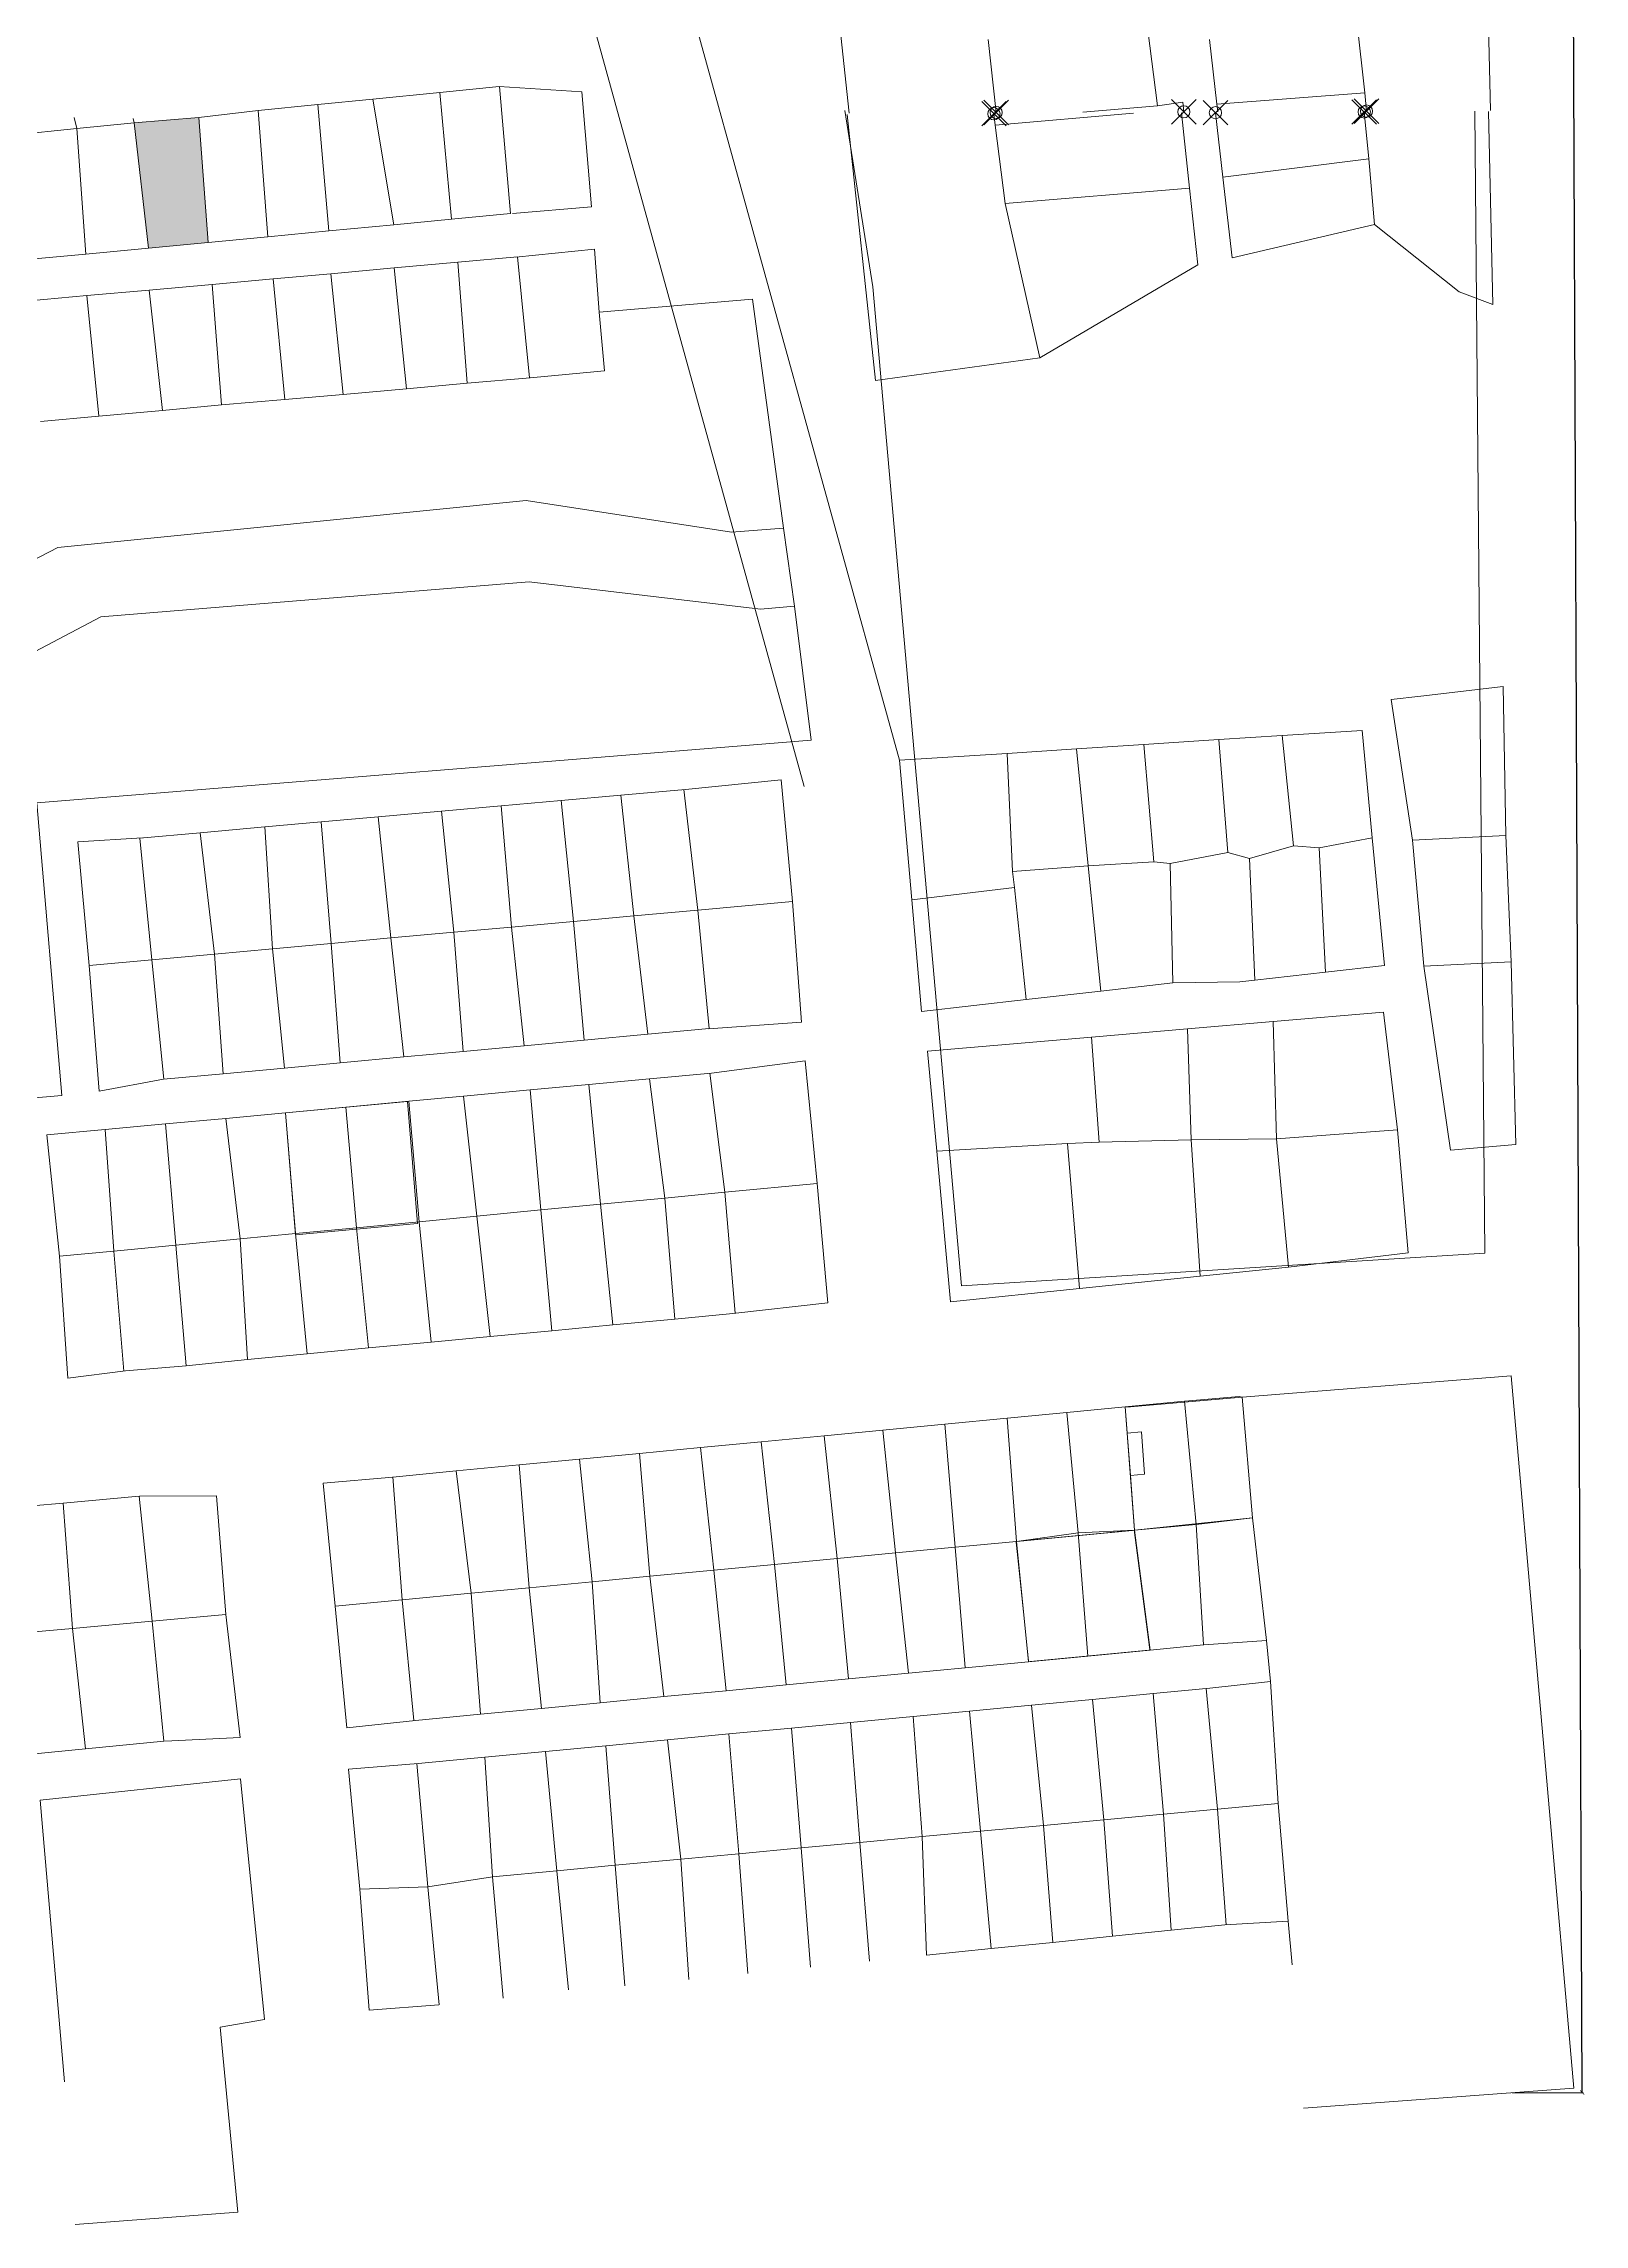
# Model space of a CAD drawing. Header units: millimetres. Extents: x 605783 to 618866, y 1302882 to 1321803.
# Drawn here: x 618677.8 to 618866.5, y 1320065.8 to 1320332.8 of the extents above; entities that cross this region are included whole.
import ezdxf

# ---------------------------------------------------------------- set-up
doc = ezdxf.new("R2010")
doc.units = ezdxf.units.MM
doc.header["$PDMODE"] = 35
doc.header["$PDSIZE"] = 1.5
for name, color, linetype in [('2', 7, 'Continuous'), ('6', 7, 'Continuous'), ('CVL_CUADCON_LIN', 8, 'Continuous'), ('CVL_CUADCON_TIT', 1, 'Continuous')]:
    doc.layers.add(name, color=color, linetype=linetype)
doc.layers.add('muebles', color=7, linetype='Continuous', lineweight=0, true_color=0x404040)
for name, color, linetype, lineweight in [('Nivel 1', 7, 'Continuous', 0), ('Nivel 2', 7, 'Continuous', 0), ('Nivel 30', 7, 'Continuous', 0), ('Nivel 6', 7, 'Continuous', 0)]:
    doc.layers.add(name, color=color, linetype=linetype, lineweight=lineweight)
doc.styles.add('ROMANS', font='ROMANS', dxfattribs={"height": 0.2})
doc.dimstyles.new('STANDARD$0', dxfattribs={"dimtxt": 0.6, "dimasz": 0.5, "dimexe": 0.125, "dimexo": 0.000625, "dimgap": 0.0625, "dimtad": 0, "dimzin": 1, "dimdsep": 46, "dimtxsty": 'ROMANS', "dimblk1": 'ARCHTICK', "dimblk2": 'ARCHTICK', "dimsah": 1, "dimcen": 2.5, "dimclrd": 1, "dimclre": 1, "dimclrt": 30, "dimaunit": 1, "dimadec": 0, "dimazin": 0, "dimtfac": 1, "dimtix": 1, "dimtofl": 0, "dimtmove": 1, "dimatfit": 3, "dimldrblk": 'ARCHTICK', "dimfxl": 1, "dimtolj": 1, "dimtzin": 1, "dimarcsym": 0})

# ---------------------------------------------------------------- blocks, each defined once
blk = doc.blocks.new('_ARCHTICK')
at = {"color": 0, "linetype": 'ByBlock', "const_width": 0.15}
blk.add_lwpolyline([(-0.5, -0.5), (0.5, 0.5)], dxfattribs=at)
blk = doc.blocks.new('*D339')
at = {"layer": 'CVL_CUADCON_TIT', "color": 1, "lineweight": -2, "ltscale": 0.5, "transparency": 16777216}
for p, q in [((618854.5, 1320870.75), (618863.16, 1320870.78)), ((618863.03, 1320870.78), (618864.62, 1320477.11)), ((618866.21, 1320081.94), (618864.62, 1320475.62)), ((618857.67, 1320081.9), (618866.33, 1320081.94))]:
    blk.add_line(p, q, dxfattribs=at)
at = {"layer": 'Defpoints', "color": 0, "ltscale": 0.5, "transparency": 16777216}
for p in [(618854.5, 1320870.75), (618863.03, 1320870.78), (618857.67, 1320081.9)]:
    blk.add_point(p, dxfattribs=at)
at = {"layer": 'CVL_CUADCON_TIT', "color": 1, "lineweight": -2, "ltscale": 0.5, "transparency": 16777216, "xscale": 0.5, "yscale": 0.5, "zscale": 0.5}
for p, rotation in [((618863.03, 1320870.78), 90.2307510486191), ((618866.21, 1320081.94), 270.2307510486191)]:
    blk.add_blockref('_ARCHTICK', p, dxfattribs=dict(at, rotation=rotation))
at = {"layer": 'CVL_CUADCON_TIT', "color": 30, "lineweight": 5, "ltscale": 0.5, "transparency": 16777216, "insert": (618864.62, 1320476.36), "char_height": 0.2, "attachment_point": 5, "rotation": 270.2308, "style": 'ROMANS'}
blk.add_mtext('\\A1;788.85m.', dxfattribs=at)

msp = doc.modelspace()

# ---------------------------------------------------------------- hatches: boundary and pattern name
h = msp.add_hatch(color=9)
h.dxf.hatch_style = 1
h.paths.add_polyline_path([(618696.834, 1320323.783), (618688.918, 1320323.12), (618690.699, 1320307.8), (618697.974, 1320308.492)])

# ---------------------------------------------------------------- linework, layer by layer
at = {"layer": '2', "color": 1, "lineweight": 5}
for p, q in [((618681.901, 1320322.421), (618688.918, 1320323.12)), ((618688.918, 1320323.12), (618688.804, 1320323.648)), ((618688.918, 1320323.12), (618690.699, 1320307.8)), ((618674.034, 1320321.638), (618681.901, 1320322.421)), ((618681.901, 1320322.421), (618683.027, 1320307.071)), ((618727.767, 1320311.324), (618735.017, 1320312.013)), ((618697.974, 1320308.492), (618705.306, 1320309.189)), ((618705.306, 1320309.189), (618712.76, 1320309.897)), ((618712.76, 1320309.897), (618720.706, 1320310.652)), ((618720.706, 1320310.652), (618727.767, 1320311.324)), ((618675.815, 1320306.385), (618683.027, 1320307.071)), ((618683.027, 1320307.071), (618690.699, 1320307.8)), ((618690.699, 1320307.8), (618697.974, 1320308.492)), ((618728.573, 1320306.065), (618735.846, 1320306.721)), ((618735.846, 1320306.721), (618737.331, 1320291.921)), ((618698.469, 1320303.357), (618705.955, 1320304.03)), ((618705.955, 1320304.03), (618712.995, 1320304.663)), ((618705.955, 1320304.03), (618707.357, 1320289.247)), ((618712.995, 1320304.663), (618720.775, 1320305.363)), ((618712.995, 1320304.663), (618714.531, 1320289.887)), ((618720.775, 1320305.363), (618728.573, 1320306.065)), ((618720.775, 1320305.363), (618722.289, 1320290.579)), ((618728.573, 1320306.065), (618729.707, 1320291.241)), ((618676.112, 1320301.346), (618683.134, 1320301.977)), ((618683.134, 1320301.977), (618690.758, 1320302.663)), ((618683.134, 1320301.977), (618684.605, 1320287.218)), ((618690.758, 1320302.663), (618698.469, 1320303.357)), ((618690.758, 1320302.663), (618692.416, 1320287.915)), ((618698.469, 1320303.357), (618699.638, 1320288.589)), ((618714.531, 1320289.887), (618722.289, 1320290.579)), ((618722.289, 1320290.579), (618729.707, 1320291.241)), ((618729.707, 1320291.241), (618737.399, 1320291.927)), ((618684.605, 1320287.218), (618692.416, 1320287.915)), ((618692.416, 1320287.915), (618699.638, 1320288.589)), ((618699.638, 1320288.589), (618707.357, 1320289.247)), ((618707.357, 1320289.247), (618714.531, 1320289.887)), ((618677.457, 1320286.58), (618684.605, 1320287.218)), ((618768.436, 1320273.5), (618769.773, 1320263.956)), ((618733.862, 1320239.494), (618741.22, 1320240.15)), ((618741.22, 1320240.15), (618748.515, 1320240.8)), ((618741.22, 1320240.15), (618742.736, 1320225.353)), ((618748.515, 1320240.8), (618756.442, 1320241.507)), ((618748.515, 1320240.8), (618750.12, 1320226.025)), ((618756.236, 1320241.489), (618757.945, 1320226.736)), ((618704.938, 1320236.915), (618711.842, 1320237.531)), ((618711.842, 1320237.531), (618718.798, 1320238.151)), ((618711.842, 1320237.531), (618713.065, 1320222.654)), ((618718.798, 1320238.151), (618726.545, 1320238.842)), ((618718.798, 1320238.151), (618720.362, 1320223.318)), ((618726.545, 1320238.842), (618733.862, 1320239.494)), ((618726.545, 1320238.842), (618728.054, 1320224.018)), ((618733.862, 1320239.494), (618735.126, 1320224.661)), ((618689.632, 1320235.559), (618697.026, 1320236.21)), ((618689.632, 1320235.559), (618691.1, 1320220.656)), ((618697.026, 1320236.21), (618704.938, 1320236.915)), ((618697.026, 1320236.21), (618698.786, 1320221.355)), ((618704.938, 1320236.915), (618705.869, 1320222)), ((618750.12, 1320226.025), (618757.945, 1320226.736)), ((618757.945, 1320226.736), (618769.528, 1320227.79)), ((618757.945, 1320226.736), (618759.33, 1320212.216)), ((618720.362, 1320223.318), (618728.054, 1320224.018)), ((618728.054, 1320224.018), (618735.126, 1320224.661)), ((618728.054, 1320224.018), (618729.198, 1320209.424)), ((618735.126, 1320224.661), (618742.736, 1320225.353)), ((618735.126, 1320224.661), (618736.682, 1320210.118)), ((618742.736, 1320225.353), (618750.12, 1320226.025)), ((618742.736, 1320225.353), (618744.024, 1320210.799)), ((618750.12, 1320226.025), (618751.825, 1320211.522)), ((618691.1, 1320220.656), (618698.786, 1320221.355)), ((618698.786, 1320221.355), (618705.869, 1320222)), ((618698.786, 1320221.355), (618699.825, 1320206.701)), ((618705.869, 1320222), (618713.065, 1320222.654)), ((618705.869, 1320222), (618707.318, 1320207.396)), ((618713.065, 1320222.654), (618720.362, 1320223.318)), ((618713.065, 1320222.654), (618714.165, 1320208.031)), ((618720.362, 1320223.318), (618721.947, 1320208.752)), ((618683.435, 1320219.959), (618691.1, 1320220.656)), ((618691.1, 1320220.656), (618692.561, 1320206.028)), ((618736.682, 1320210.118), (618744.024, 1320210.799)), ((618744.024, 1320210.799), (618751.825, 1320211.522)), ((618751.825, 1320211.522), (618759.33, 1320212.216)), ((618707.318, 1320207.396), (618714.165, 1320208.031)), ((618714.165, 1320208.031), (618721.947, 1320208.752)), ((618721.947, 1320208.752), (618729.198, 1320209.424)), ((618729.198, 1320209.424), (618736.682, 1320210.118)), ((618692.506, 1320206.023), (618699.825, 1320206.701)), ((618699.825, 1320206.701), (618707.318, 1320207.396)), ((618737.405, 1320204.705), (618744.587, 1320205.375)), ((618744.587, 1320205.375), (618752.025, 1320206.069)), ((618744.587, 1320205.375), (618746.045, 1320190.713)), ((618752.025, 1320206.069), (618759.6, 1320206.776)), ((618752.025, 1320206.069), (618753.884, 1320191.467)), ((618759.408, 1320206.758), (618761.244, 1320192.175)), ((618707.456, 1320201.91), (618714.84, 1320202.599)), ((618714.84, 1320202.599), (618722.543, 1320203.318)), ((618714.84, 1320202.599), (618716.156, 1320187.838)), ((618722.543, 1320203.318), (618729.253, 1320203.944)), ((618722.543, 1320203.318), (618723.833, 1320188.576)), ((618729.253, 1320203.944), (618737.405, 1320204.705)), ((618729.253, 1320203.944), (618730.871, 1320189.253)), ((618737.405, 1320204.705), (618738.737, 1320190.01)), ((618685.4, 1320199.852), (618692.769, 1320200.54)), ((618685.4, 1320199.852), (618686.448, 1320184.98)), ((618692.769, 1320200.54), (618700.166, 1320201.23)), ((618692.769, 1320200.54), (618694.031, 1320185.71)), ((618700.166, 1320201.23), (618707.456, 1320201.91)), ((618700.166, 1320201.23), (618701.899, 1320186.466)), ((618707.456, 1320201.91), (618708.683, 1320187.119)), ((618753.884, 1320191.467), (618761.244, 1320192.175)), ((618761.244, 1320192.175), (618772.533, 1320193.261)), ((618761.244, 1320192.175), (618762.526, 1320177.357)), ((618723.833, 1320188.576), (618730.871, 1320189.253)), ((618730.871, 1320189.253), (618738.737, 1320190.01)), ((618730.871, 1320189.253), (618732.519, 1320174.516)), ((618738.737, 1320190.01), (618746.045, 1320190.713)), ((618738.737, 1320190.01), (618740.053, 1320175.228)), ((618746.045, 1320190.713), (618753.884, 1320191.467)), ((618746.045, 1320190.713), (618747.541, 1320175.936)), ((618753.884, 1320191.467), (618755.14, 1320176.654)), ((618694.031, 1320185.71), (618701.899, 1320186.466)), ((618701.899, 1320186.466), (618708.683, 1320187.119)), ((618701.899, 1320186.466), (618702.803, 1320171.708)), ((618708.683, 1320187.119), (618716.156, 1320187.838)), ((618708.683, 1320187.119), (618710.13, 1320172.401)), ((618716.156, 1320187.838), (618723.833, 1320188.576)), ((618716.156, 1320187.838), (618717.641, 1320173.11)), ((618723.833, 1320188.576), (618725.311, 1320173.835)), ((618679.783, 1320184.339), (618686.448, 1320184.98)), ((618686.448, 1320184.98), (618694.031, 1320185.71)), ((618686.448, 1320184.98), (618687.663, 1320170.271)), ((618694.031, 1320185.71), (618695.308, 1320170.935)), ((618740.053, 1320175.228), (618747.541, 1320175.936)), ((618747.541, 1320175.936), (618755.14, 1320176.654)), ((618755.14, 1320176.654), (618762.241, 1320177.325)), ((618710.13, 1320172.401), (618717.641, 1320173.11)), ((618717.641, 1320173.11), (618725.311, 1320173.835)), ((618725.311, 1320173.835), (618732.519, 1320174.516)), ((618732.519, 1320174.516), (618740.053, 1320175.228)), ((618687.888, 1320170.299), (618695.308, 1320170.935)), ((618695.308, 1320170.935), (618702.803, 1320171.708)), ((618702.803, 1320171.708), (618710.13, 1320172.401)), ((618795.803, 1320164.521), (618803.139, 1320165.224)), ((618810.281, 1320165.908), (618803.139, 1320165.224)), ((618803.139, 1320165.224), (618804.525, 1320150.457)), ((618810.281, 1320165.908), (618817.512, 1320166.601)), ((618810.281, 1320165.908), (618811.4, 1320150.797)), ((618817.512, 1320166.601), (618818.97, 1320151.516)), ((618765.696, 1320161.635), (618773.398, 1320162.374)), ((618773.398, 1320162.374), (618780.593, 1320163.063)), ((618773.398, 1320162.374), (618774.982, 1320147.337)), ((618780.593, 1320163.063), (618788.203, 1320163.792)), ((618780.593, 1320163.063), (618782.161, 1320148.019)), ((618788.203, 1320163.792), (618795.803, 1320164.521)), ((618788.203, 1320163.792), (618789.461, 1320148.713)), ((618795.803, 1320164.521), (618796.94, 1320149.423)), ((618743.437, 1320159.502), (618750.788, 1320160.207)), ((618750.788, 1320160.207), (618758.265, 1320160.923)), ((618750.788, 1320160.207), (618752.048, 1320145.159)), ((618758.265, 1320160.923), (618765.696, 1320161.635)), ((618758.265, 1320160.923), (618759.884, 1320145.903)), ((618765.696, 1320161.635), (618767.334, 1320146.611)), ((618720.593, 1320157.313), (618728.373, 1320158.059)), ((618720.62, 1320157.316), (618721.751, 1320142.281)), ((618728.373, 1320158.059), (618736.065, 1320158.796)), ((618728.373, 1320158.059), (618730.199, 1320143.083)), ((618736.065, 1320158.796), (618743.437, 1320159.502)), ((618736.065, 1320158.796), (618737.298, 1320143.758)), ((618743.437, 1320159.502), (618745.019, 1320144.491)), ((618680.228, 1320154.121), (618689.536, 1320154.956)), ((618689.536, 1320154.956), (618691.139, 1320139.658)), ((618672.629, 1320153.44), (618680.228, 1320154.121)), ((618680.228, 1320154.121), (618681.393, 1320138.772)), ((618818.97, 1320151.516), (618825.871, 1320152.312)), ((618789.461, 1320148.713), (618796.94, 1320149.423)), ((618796.94, 1320149.423), (618804.525, 1320150.457)), ((618796.94, 1320149.423), (618798.447, 1320134.694)), ((618804.525, 1320150.457), (618811.4, 1320150.797)), ((618804.525, 1320150.457), (618805.685, 1320135.387)), ((618811.4, 1320150.797), (618818.97, 1320151.516)), ((618811.4, 1320150.797), (618813.319, 1320136.118)), ((618818.97, 1320151.516), (618819.839, 1320136.742)), ((618759.884, 1320145.903), (618767.334, 1320146.611)), ((618767.334, 1320146.611), (618774.982, 1320147.337)), ((618767.334, 1320146.611), (618768.77, 1320131.852)), ((618774.982, 1320147.337), (618782.161, 1320148.019)), ((618774.982, 1320147.337), (618776.399, 1320132.583)), ((618782.161, 1320148.019), (618789.461, 1320148.713)), ((618782.161, 1320148.019), (618783.726, 1320133.284)), ((618789.461, 1320148.713), (618790.676, 1320133.95)), ((618730.199, 1320143.083), (618737.298, 1320143.758)), ((618737.298, 1320143.758), (618745.019, 1320144.491)), ((618737.298, 1320143.758), (618738.809, 1320128.984)), ((618745.019, 1320144.491), (618752.048, 1320145.159)), ((618745.019, 1320144.491), (618745.975, 1320129.67)), ((618752.048, 1320145.159), (618759.884, 1320145.903)), ((618752.048, 1320145.159), (618753.793, 1320130.418)), ((618759.884, 1320145.903), (618761.393, 1320131.146)), ((618713.554, 1320141.491), (618721.751, 1320142.281)), ((618721.751, 1320142.281), (618730.199, 1320143.083)), ((618721.751, 1320142.281), (618723.165, 1320127.483)), ((618730.199, 1320143.083), (618731.345, 1320128.269)), ((618674.412, 1320138.136), (618681.393, 1320138.772)), ((618681.393, 1320138.772), (618691.139, 1320139.658)), ((618681.393, 1320138.772), (618682.953, 1320124.026)), ((618691.139, 1320139.658), (618700.137, 1320140.477)), ((618691.139, 1320139.658), (618692.58, 1320124.947)), ((618805.685, 1320135.387), (618813.319, 1320136.118)), ((618813.319, 1320136.118), (618819.839, 1320136.742)), ((618827.573, 1320137.283), (618828.039, 1320132.257)), ((618776.399, 1320132.583), (618783.726, 1320133.284)), ((618783.726, 1320133.284), (618790.676, 1320133.95)), ((618790.676, 1320133.95), (618798.447, 1320134.694)), ((618798.447, 1320134.694), (618805.685, 1320135.387)), ((618745.975, 1320129.67), (618753.793, 1320130.418)), ((618753.793, 1320130.418), (618761.393, 1320131.146)), ((618761.393, 1320131.146), (618768.77, 1320131.852)), ((618768.77, 1320131.852), (618776.399, 1320132.583)), ((618806.26, 1320130.083), (618813.678, 1320130.789)), ((618813.678, 1320130.789), (618820.185, 1320131.409)), ((618813.678, 1320130.789), (618814.941, 1320116.02)), ((618820.185, 1320131.409), (618821.559, 1320116.636)), ((618723.388, 1320127.507), (618731.345, 1320128.269)), ((618731.345, 1320128.269), (618738.809, 1320128.984)), ((618738.809, 1320128.984), (618745.975, 1320129.67)), ((618776.632, 1320127.264), (618784.303, 1320127.994)), ((618784.303, 1320127.994), (618791.217, 1320128.652)), ((618784.303, 1320127.994), (618785.423, 1320113.272)), ((618791.217, 1320128.652), (618798.787, 1320129.372)), ((618791.217, 1320128.652), (618792.567, 1320113.937)), ((618798.787, 1320129.372), (618806.26, 1320130.083)), ((618798.787, 1320129.372), (618800.244, 1320114.652)), ((618806.26, 1320130.083), (618807.659, 1320115.342)), ((618682.953, 1320124.026), (618692.58, 1320124.947)), ((618746.671, 1320124.412), (618754.209, 1320125.13)), ((618754.209, 1320125.13), (618761.747, 1320125.847)), ((618754.209, 1320125.13), (618755.867, 1320110.52)), ((618761.747, 1320125.847), (618769.422, 1320126.577)), ((618761.747, 1320125.847), (618762.966, 1320111.181)), ((618769.422, 1320126.577), (618776.632, 1320127.264)), ((618769.422, 1320126.577), (618770.574, 1320111.889)), ((618776.632, 1320127.264), (618777.787, 1320112.561)), ((618675.892, 1320123.35), (618682.953, 1320124.026)), ((618723.701, 1320122.226), (618731.852, 1320123.002)), ((618731.852, 1320123.002), (618739.303, 1320123.711)), ((618731.852, 1320123.002), (618732.792, 1320108.371)), ((618739.303, 1320123.711), (618746.671, 1320124.412)), ((618739.303, 1320123.711), (618740.698, 1320109.107)), ((618746.671, 1320124.412), (618747.811, 1320109.77)), ((618723.55, 1320122.214), (618724.895, 1320107.145)), ((618821.559, 1320116.636), (618828.979, 1320117.327)), ((618792.567, 1320113.937), (618800.244, 1320114.652)), ((618800.244, 1320114.652), (618807.659, 1320115.342)), ((618800.244, 1320114.652), (618801.399, 1320100.328)), ((618807.659, 1320115.342), (618814.941, 1320116.02)), ((618807.659, 1320115.342), (618808.712, 1320101.072)), ((618814.941, 1320116.02), (618821.559, 1320116.636)), ((618814.941, 1320116.02), (618815.884, 1320101.803)), ((618821.559, 1320116.636), (618822.62, 1320102.481)), ((618762.966, 1320111.181), (618770.574, 1320111.889)), ((618770.574, 1320111.889), (618777.787, 1320112.561)), ((618770.574, 1320111.889), (618771.732, 1320097.306)), ((618777.787, 1320112.561), (618785.423, 1320113.272)), ((618777.787, 1320112.561), (618778.974, 1320098.044)), ((618785.423, 1320113.272), (618792.567, 1320113.937)), ((618785.423, 1320113.272), (618785.954, 1320098.754)), ((618792.567, 1320113.937), (618793.875, 1320099.561)), ((618732.792, 1320108.371), (618740.698, 1320109.107)), ((618740.698, 1320109.107), (618747.811, 1320109.77)), ((618740.698, 1320109.107), (618742.121, 1320094.508)), ((618747.811, 1320109.77), (618755.867, 1320110.52)), ((618747.811, 1320109.77), (618749.019, 1320094.993)), ((618755.867, 1320110.52), (618762.966, 1320111.181)), ((618755.867, 1320110.52), (618756.83, 1320095.788)), ((618762.966, 1320111.181), (618764.072, 1320096.526)), ((618716.56, 1320106.86), (618724.895, 1320107.145)), ((618724.895, 1320107.145), (618732.792, 1320108.371)), ((618724.895, 1320107.145), (618726.281, 1320092.677)), ((618732.792, 1320108.371), (618734.127, 1320093.476)), ((618801.399, 1320100.328), (618808.712, 1320101.072)), ((618808.712, 1320101.072), (618815.884, 1320101.803)), ((618815.884, 1320101.803), (618822.446, 1320102.471)), ((618830.222, 1320102.906), (618830.689, 1320097.574)), ((618785.954, 1320098.754), (618793.875, 1320099.561)), ((618793.875, 1320099.561), (618801.399, 1320100.328))]:
    msp.add_line(p, q, dxfattribs=at)
for points in [[(618735.647, 1320306.701), (618745.303, 1320307.651), (618745.875, 1320299.932), (618746.496, 1320292.772), (618737.399, 1320291.927)], [(618745.875, 1320299.932), (618764.628, 1320301.524), (618768.436, 1320273.5)], [(618570.612, 1320238.24), (618634.439, 1320247.717), (618679.589, 1320271.145), (618736.916, 1320276.89), (618762.083, 1320273.02), (618768.436, 1320273.5)], [(618571.544, 1320228.085), (618639.944, 1320238.95), (618684.838, 1320262.63), (618737.288, 1320266.936), (618765.606, 1320263.585), (618769.773, 1320263.956)], [(618769.773, 1320263.956), (618771.834, 1320247.557), (618676.997, 1320239.846), (618680.055, 1320204.048), (618578.206, 1320195.246), (618576.183, 1320220.127), (618571.964, 1320219.858), (618571.544, 1320228.085)], [(618756.442, 1320241.507), (618768.131, 1320242.667), (618769.528, 1320227.79)], [(618689.915, 1320235.576), (618682.037, 1320235.09), (618683.435, 1320219.959)], [(618769.528, 1320227.79), (618770.62, 1320213.013), (618759.235, 1320212.209)], [(618683.435, 1320219.959), (618684.629, 1320204.573), (618692.506, 1320206.023)], [(618759.6, 1320206.776), (618771.085, 1320208.29), (618772.533, 1320193.261)], [(618685.4, 1320199.852), (618678.233, 1320199.216), (618679.783, 1320184.339)], [(618772.533, 1320193.261), (618773.879, 1320178.637), (618762.241, 1320177.325)], [(618679.783, 1320184.339), (618680.824, 1320169.41), (618687.888, 1320170.299)], [(618832.09, 1320080.005), (618865.177, 1320082.462), (618857.51, 1320169.697), (618824.576, 1320167.088)], [(618817.562, 1320166.606), (618824.22, 1320167.189), (618824.576, 1320167.088), (618825.871, 1320152.312)], [(618713.554, 1320141.491), (618712.055, 1320156.571), (618720.593, 1320157.313)], [(618689.642, 1320154.965), (618698.994, 1320155), (618700.137, 1320140.477)], [(618825.871, 1320152.312), (618827.573, 1320137.283), (618819.899, 1320136.748)], [(618723.388, 1320127.507), (618714.951, 1320126.613), (618713.554, 1320141.491)], [(618700.137, 1320140.477), (618701.89, 1320125.397), (618692.69, 1320124.958)], [(618828.979, 1320117.327), (618828.039, 1320132.257), (618820.263, 1320131.416)], [(618723.701, 1320122.226), (618715.163, 1320121.535), (618716.56, 1320106.86)], [(618680.407, 1320083.262), (618677.402, 1320117.74), (618701.949, 1320120.369), (618704.895, 1320090.869), (618699.458, 1320089.935), (618701.63, 1320067.288), (618681.707, 1320065.794)], [(618822.446, 1320102.471), (618830.222, 1320102.906), (618828.979, 1320117.327)], [(618716.56, 1320106.86), (618717.702, 1320092.033), (618726.241, 1320092.673)]]:
    msp.add_lwpolyline(points, dxfattribs=at)
at = {"layer": '6', "color": 1, "lineweight": 5}
for p, q in [((618704.111, 1320324.632), (618711.426, 1320325.36)), ((618711.426, 1320325.36), (618718.156, 1320326.03)), ((618711.426, 1320325.36), (618712.76, 1320309.897)), ((618718.156, 1320326.03), (618726.34, 1320326.844)), ((618718.156, 1320326.03), (618720.706, 1320310.652)), ((618726.34, 1320326.844), (618733.63, 1320327.57)), ((618726.34, 1320326.844), (618727.767, 1320311.324)), ((618733.651, 1320327.569), (618735.017, 1320312.013)), ((618681.901, 1320322.421), (618681.586, 1320323.774)), ((618688.918, 1320323.12), (618696.834, 1320323.783)), ((618696.834, 1320323.783), (618704.111, 1320324.632)), ((618696.834, 1320323.783), (618697.974, 1320308.492)), ((618704.111, 1320324.632), (618705.306, 1320309.189))]:
    msp.add_line(p, q, dxfattribs=at)
for points in [[(618733.63, 1320327.57), (618743.746, 1320326.946), (618744.938, 1320312.83), (618735.231, 1320312.033)], [(618775.925, 1320324.626), (618779.367, 1320303.051), (618790.243, 1320180.728), (618854.282, 1320184.72), (618853.086, 1320324.551)]]:
    msp.add_lwpolyline(points, dxfattribs=at)
at = {"layer": 'CVL_CUADCON_LIN', "color": 1, "lineweight": 5, "ltscale": 0.5, "flags": 128}
for points in [[(618707.456, 1320201.91), (618722.391, 1320203.304)], [(618707.456, 1320201.91), (618722.391, 1320203.304)], [(618707.456, 1320201.91), (618708.696, 1320186.962)], [(618810.281, 1320165.908), (618810.517, 1320162.717)], [(618824.576, 1320167.088), (618810.43, 1320165.85)], [(618824.576, 1320167.088), (618825.871, 1320152.312), (618811.4, 1320150.797), (618810.903, 1320157.503)], [(618810.52, 1320162.679), (618812.262, 1320162.846)], [(618812.262, 1320162.846), (618812.645, 1320157.67)], [(618810.903, 1320157.503), (618812.645, 1320157.67)]]:
    msp.add_lwpolyline(points, dxfattribs=at)
for points in [[(618707.456, 1320201.91), (618722.391, 1320203.304), (618723.631, 1320188.355), (618708.696, 1320186.962)], [(618707.456, 1320201.91), (618722.391, 1320203.304), (618723.631, 1320188.355), (618708.696, 1320186.962)], [(618810.52, 1320162.679), (618812.262, 1320162.846), (618812.645, 1320157.67), (618810.903, 1320157.503)], [(618810.52, 1320162.679), (618812.262, 1320162.846), (618812.645, 1320157.67), (618810.903, 1320157.503)]]:
    msp.add_lwpolyline(points, close=True, dxfattribs=at)
at = {"layer": 'CVL_CUADCON_LIN', "color": 1, "lineweight": 5, "ltscale": 0.5, "const_width": 0.1, "flags": 128}
msp.add_lwpolyline([(618813.279, 1320136.114), (618798.447, 1320134.694), (618796.9, 1320149.414), (618811.36, 1320150.79)], close=True, dxfattribs=at)
at = {"layer": 'muebles', "color": 1, "lineweight": 5}
for p, q in [((618752.28, 1320354.799), (618782.618, 1320245.072)), ((618740.636, 1320351.58), (618770.974, 1320241.853))]:
    msp.add_line(p, q, dxfattribs=at)
at = {"layer": 'Nivel 1', "color": 1, "lineweight": 5}
msp.add_line((618805.069, 1320324.436), (618805.063, 1320324.436), dxfattribs=at)
for p in [(618794.194, 1320324.247), (618794.469, 1320324.396), (618817.446, 1320324.483), (618821.313, 1320324.376), (618839.534, 1320324.463), (618839.807, 1320324.568)]:
    msp.add_point(p, dxfattribs=at)
at = {"layer": 'Nivel 2', "color": 1, "lineweight": 5}
for p, q in [((618681.901, 1320322.421), (618688.918, 1320323.12)), ((618688.918, 1320323.12), (618688.804, 1320323.648)), ((618688.918, 1320323.12), (618690.699, 1320307.8)), ((618674.034, 1320321.638), (618681.901, 1320322.421)), ((618681.901, 1320322.421), (618683.027, 1320307.071)), ((618727.767, 1320311.324), (618735.017, 1320312.013)), ((618697.974, 1320308.492), (618705.306, 1320309.189)), ((618705.306, 1320309.189), (618712.76, 1320309.897)), ((618712.76, 1320309.897), (618720.706, 1320310.652)), ((618720.706, 1320310.652), (618727.767, 1320311.324)), ((618675.815, 1320306.385), (618683.027, 1320307.071)), ((618683.027, 1320307.071), (618690.699, 1320307.8)), ((618690.699, 1320307.8), (618697.974, 1320308.492)), ((618728.573, 1320306.065), (618735.846, 1320306.721)), ((618735.846, 1320306.721), (618737.331, 1320291.921)), ((618698.469, 1320303.357), (618705.955, 1320304.03)), ((618705.955, 1320304.03), (618712.995, 1320304.663)), ((618705.955, 1320304.03), (618707.357, 1320289.247)), ((618712.995, 1320304.663), (618720.775, 1320305.363)), ((618712.995, 1320304.663), (618714.531, 1320289.887)), ((618720.775, 1320305.363), (618728.573, 1320306.065)), ((618720.775, 1320305.363), (618722.289, 1320290.579)), ((618728.573, 1320306.065), (618729.707, 1320291.241)), ((618676.112, 1320301.346), (618683.134, 1320301.977)), ((618683.134, 1320301.977), (618690.758, 1320302.663)), ((618683.134, 1320301.977), (618684.605, 1320287.218)), ((618690.758, 1320302.663), (618698.469, 1320303.357)), ((618690.758, 1320302.663), (618692.416, 1320287.915)), ((618698.469, 1320303.357), (618699.638, 1320288.589)), ((618714.531, 1320289.887), (618722.289, 1320290.579)), ((618722.289, 1320290.579), (618729.707, 1320291.241)), ((618729.707, 1320291.241), (618737.399, 1320291.927)), ((618684.605, 1320287.218), (618692.416, 1320287.915)), ((618692.416, 1320287.915), (618699.638, 1320288.589)), ((618699.638, 1320288.589), (618707.357, 1320289.247)), ((618707.357, 1320289.247), (618714.531, 1320289.887)), ((618677.457, 1320286.58), (618684.605, 1320287.218)), ((618733.862, 1320239.494), (618741.22, 1320240.15)), ((618741.22, 1320240.15), (618748.515, 1320240.8)), ((618741.22, 1320240.15), (618742.736, 1320225.353)), ((618748.515, 1320240.8), (618756.442, 1320241.507)), ((618748.515, 1320240.8), (618750.12, 1320226.025)), ((618756.236, 1320241.489), (618757.945, 1320226.736)), ((618704.938, 1320236.915), (618711.842, 1320237.531)), ((618711.842, 1320237.531), (618718.798, 1320238.151)), ((618711.842, 1320237.531), (618713.065, 1320222.654)), ((618718.798, 1320238.151), (618726.545, 1320238.842)), ((618718.798, 1320238.151), (618720.362, 1320223.318)), ((618726.545, 1320238.842), (618733.862, 1320239.494)), ((618726.545, 1320238.842), (618728.054, 1320224.018)), ((618733.862, 1320239.494), (618735.126, 1320224.661)), ((618689.632, 1320235.559), (618697.026, 1320236.21)), ((618689.632, 1320235.559), (618691.1, 1320220.656)), ((618697.026, 1320236.21), (618704.938, 1320236.915)), ((618697.026, 1320236.21), (618698.786, 1320221.355)), ((618704.938, 1320236.915), (618705.869, 1320222)), ((618750.12, 1320226.025), (618757.945, 1320226.736)), ((618757.945, 1320226.736), (618769.528, 1320227.79)), ((618757.945, 1320226.736), (618759.33, 1320212.216)), ((618720.362, 1320223.318), (618728.054, 1320224.018)), ((618728.054, 1320224.018), (618735.126, 1320224.661)), ((618728.054, 1320224.018), (618729.198, 1320209.424)), ((618735.126, 1320224.661), (618742.736, 1320225.353)), ((618735.126, 1320224.661), (618736.682, 1320210.118)), ((618742.736, 1320225.353), (618750.12, 1320226.025)), ((618742.736, 1320225.353), (618744.024, 1320210.799)), ((618750.12, 1320226.025), (618751.825, 1320211.522)), ((618691.1, 1320220.656), (618698.786, 1320221.355)), ((618698.786, 1320221.355), (618705.869, 1320222)), ((618698.786, 1320221.355), (618699.825, 1320206.701)), ((618705.869, 1320222), (618713.065, 1320222.654)), ((618705.869, 1320222), (618707.318, 1320207.396)), ((618713.065, 1320222.654), (618720.362, 1320223.318)), ((618713.065, 1320222.654), (618714.165, 1320208.031)), ((618720.362, 1320223.318), (618721.947, 1320208.752)), ((618683.435, 1320219.959), (618691.1, 1320220.656)), ((618691.1, 1320220.656), (618692.561, 1320206.028)), ((618736.682, 1320210.118), (618744.024, 1320210.799)), ((618744.024, 1320210.799), (618751.825, 1320211.522)), ((618751.825, 1320211.522), (618759.33, 1320212.216)), ((618707.318, 1320207.396), (618714.165, 1320208.031)), ((618714.165, 1320208.031), (618721.947, 1320208.752)), ((618721.947, 1320208.752), (618729.198, 1320209.424)), ((618729.198, 1320209.424), (618736.682, 1320210.118)), ((618692.506, 1320206.023), (618699.825, 1320206.701)), ((618699.825, 1320206.701), (618707.318, 1320207.396)), ((618737.405, 1320204.705), (618744.587, 1320205.375)), ((618744.587, 1320205.375), (618752.025, 1320206.069)), ((618744.587, 1320205.375), (618746.045, 1320190.713)), ((618752.025, 1320206.069), (618759.6, 1320206.776)), ((618752.025, 1320206.069), (618753.884, 1320191.467)), ((618759.408, 1320206.758), (618761.244, 1320192.175)), ((618707.456, 1320201.91), (618714.84, 1320202.599)), ((618714.84, 1320202.599), (618722.543, 1320203.318)), ((618714.84, 1320202.599), (618716.156, 1320187.838)), ((618722.543, 1320203.318), (618729.253, 1320203.944)), ((618722.543, 1320203.318), (618723.833, 1320188.576)), ((618729.253, 1320203.944), (618737.405, 1320204.705)), ((618729.253, 1320203.944), (618730.871, 1320189.253)), ((618737.405, 1320204.705), (618738.737, 1320190.01)), ((618685.4, 1320199.852), (618692.769, 1320200.54)), ((618685.4, 1320199.852), (618686.448, 1320184.98)), ((618692.769, 1320200.54), (618700.166, 1320201.23)), ((618692.769, 1320200.54), (618694.031, 1320185.71)), ((618700.166, 1320201.23), (618707.456, 1320201.91)), ((618700.166, 1320201.23), (618701.899, 1320186.466)), ((618707.456, 1320201.91), (618708.683, 1320187.119)), ((618753.884, 1320191.467), (618761.244, 1320192.175)), ((618761.244, 1320192.175), (618772.533, 1320193.261)), ((618761.244, 1320192.175), (618762.526, 1320177.357)), ((618723.833, 1320188.576), (618730.871, 1320189.253)), ((618730.871, 1320189.253), (618738.737, 1320190.01)), ((618730.871, 1320189.253), (618732.519, 1320174.516)), ((618738.737, 1320190.01), (618746.045, 1320190.713)), ((618738.737, 1320190.01), (618740.053, 1320175.228)), ((618746.045, 1320190.713), (618753.884, 1320191.467)), ((618746.045, 1320190.713), (618747.541, 1320175.936)), ((618753.884, 1320191.467), (618755.14, 1320176.654)), ((618694.031, 1320185.71), (618701.899, 1320186.466)), ((618701.899, 1320186.466), (618708.683, 1320187.119)), ((618701.899, 1320186.466), (618702.803, 1320171.708)), ((618708.683, 1320187.119), (618716.156, 1320187.838)), ((618708.683, 1320187.119), (618710.13, 1320172.401)), ((618716.156, 1320187.838), (618723.833, 1320188.576)), ((618716.156, 1320187.838), (618717.641, 1320173.11)), ((618723.833, 1320188.576), (618725.311, 1320173.835)), ((618679.783, 1320184.339), (618686.448, 1320184.98)), ((618686.448, 1320184.98), (618694.031, 1320185.71)), ((618686.448, 1320184.98), (618687.663, 1320170.271)), ((618694.031, 1320185.71), (618695.308, 1320170.935)), ((618740.053, 1320175.228), (618747.541, 1320175.936)), ((618747.541, 1320175.936), (618755.14, 1320176.654)), ((618755.14, 1320176.654), (618762.241, 1320177.325)), ((618710.13, 1320172.401), (618717.641, 1320173.11)), ((618717.641, 1320173.11), (618725.311, 1320173.835)), ((618725.311, 1320173.835), (618732.519, 1320174.516)), ((618732.519, 1320174.516), (618740.053, 1320175.228)), ((618687.888, 1320170.299), (618695.308, 1320170.935)), ((618695.308, 1320170.935), (618702.803, 1320171.708)), ((618702.803, 1320171.708), (618710.13, 1320172.401)), ((618795.803, 1320164.521), (618803.139, 1320165.224)), ((618810.281, 1320165.908), (618803.139, 1320165.224)), ((618803.139, 1320165.224), (618804.525, 1320150.457)), ((618810.281, 1320165.908), (618817.512, 1320166.601)), ((618810.281, 1320165.908), (618811.4, 1320150.797)), ((618817.512, 1320166.601), (618818.97, 1320151.516)), ((618765.696, 1320161.635), (618773.398, 1320162.374)), ((618773.398, 1320162.374), (618780.593, 1320163.063)), ((618773.398, 1320162.374), (618774.982, 1320147.337)), ((618780.593, 1320163.063), (618788.203, 1320163.792)), ((618780.593, 1320163.063), (618782.161, 1320148.019)), ((618788.203, 1320163.792), (618795.803, 1320164.521)), ((618788.203, 1320163.792), (618789.461, 1320148.713)), ((618795.803, 1320164.521), (618796.94, 1320149.423)), ((618743.437, 1320159.502), (618750.788, 1320160.207)), ((618750.788, 1320160.207), (618758.265, 1320160.923)), ((618750.788, 1320160.207), (618752.048, 1320145.159)), ((618758.265, 1320160.923), (618765.696, 1320161.635)), ((618758.265, 1320160.923), (618759.884, 1320145.903)), ((618765.696, 1320161.635), (618767.334, 1320146.611)), ((618720.593, 1320157.313), (618728.373, 1320158.059)), ((618720.62, 1320157.316), (618721.751, 1320142.281)), ((618728.373, 1320158.059), (618736.065, 1320158.796)), ((618728.373, 1320158.059), (618730.199, 1320143.083)), ((618736.065, 1320158.796), (618743.437, 1320159.502)), ((618736.065, 1320158.796), (618737.298, 1320143.758)), ((618743.437, 1320159.502), (618745.019, 1320144.491)), ((618680.228, 1320154.121), (618689.536, 1320154.956)), ((618689.536, 1320154.956), (618691.139, 1320139.658)), ((618672.629, 1320153.44), (618680.228, 1320154.121)), ((618680.228, 1320154.121), (618681.393, 1320138.772)), ((618818.97, 1320151.516), (618825.871, 1320152.312)), ((618789.461, 1320148.713), (618796.94, 1320149.423)), ((618796.94, 1320149.423), (618804.525, 1320150.457)), ((618796.94, 1320149.423), (618798.447, 1320134.694)), ((618804.525, 1320150.457), (618811.4, 1320150.797)), ((618804.525, 1320150.457), (618805.685, 1320135.387)), ((618811.4, 1320150.797), (618818.97, 1320151.516)), ((618811.4, 1320150.797), (618813.319, 1320136.118)), ((618818.97, 1320151.516), (618819.839, 1320136.742)), ((618759.884, 1320145.903), (618767.334, 1320146.611)), ((618767.334, 1320146.611), (618774.982, 1320147.337)), ((618767.334, 1320146.611), (618768.77, 1320131.852)), ((618774.982, 1320147.337), (618782.161, 1320148.019)), ((618774.982, 1320147.337), (618776.399, 1320132.583)), ((618782.161, 1320148.019), (618789.461, 1320148.713)), ((618782.161, 1320148.019), (618783.726, 1320133.284)), ((618789.461, 1320148.713), (618790.676, 1320133.95)), ((618730.199, 1320143.083), (618737.298, 1320143.758)), ((618737.298, 1320143.758), (618745.019, 1320144.491)), ((618737.298, 1320143.758), (618738.809, 1320128.984)), ((618745.019, 1320144.491), (618752.048, 1320145.159)), ((618745.019, 1320144.491), (618745.975, 1320129.67)), ((618752.048, 1320145.159), (618759.884, 1320145.903)), ((618752.048, 1320145.159), (618753.793, 1320130.418)), ((618759.884, 1320145.903), (618761.393, 1320131.146)), ((618713.554, 1320141.491), (618721.751, 1320142.281)), ((618721.751, 1320142.281), (618730.199, 1320143.083)), ((618721.751, 1320142.281), (618723.165, 1320127.483)), ((618730.199, 1320143.083), (618731.345, 1320128.269)), ((618674.412, 1320138.136), (618681.393, 1320138.772)), ((618681.393, 1320138.772), (618691.139, 1320139.658)), ((618681.393, 1320138.772), (618682.953, 1320124.026)), ((618691.139, 1320139.658), (618700.137, 1320140.477)), ((618691.139, 1320139.658), (618692.58, 1320124.947)), ((618805.685, 1320135.387), (618813.319, 1320136.118)), ((618813.319, 1320136.118), (618819.839, 1320136.742)), ((618827.573, 1320137.283), (618828.039, 1320132.257)), ((618776.399, 1320132.583), (618783.726, 1320133.284)), ((618783.726, 1320133.284), (618790.676, 1320133.95)), ((618790.676, 1320133.95), (618798.447, 1320134.694)), ((618798.447, 1320134.694), (618805.685, 1320135.387)), ((618745.975, 1320129.67), (618753.793, 1320130.418)), ((618753.793, 1320130.418), (618761.393, 1320131.146)), ((618761.393, 1320131.146), (618768.77, 1320131.852)), ((618768.77, 1320131.852), (618776.399, 1320132.583)), ((618806.26, 1320130.083), (618813.678, 1320130.789)), ((618813.678, 1320130.789), (618820.185, 1320131.409)), ((618813.678, 1320130.789), (618814.941, 1320116.02)), ((618820.185, 1320131.409), (618821.559, 1320116.636)), ((618723.388, 1320127.507), (618731.345, 1320128.269)), ((618731.345, 1320128.269), (618738.809, 1320128.984)), ((618738.809, 1320128.984), (618745.975, 1320129.67)), ((618776.632, 1320127.264), (618784.303, 1320127.994)), ((618784.303, 1320127.994), (618791.217, 1320128.652)), ((618784.303, 1320127.994), (618785.423, 1320113.272)), ((618791.217, 1320128.652), (618798.787, 1320129.372)), ((618791.217, 1320128.652), (618792.567, 1320113.937)), ((618798.787, 1320129.372), (618806.26, 1320130.083)), ((618798.787, 1320129.372), (618800.244, 1320114.652)), ((618806.26, 1320130.083), (618807.659, 1320115.342)), ((618682.953, 1320124.026), (618692.58, 1320124.947)), ((618746.671, 1320124.412), (618754.209, 1320125.13)), ((618754.209, 1320125.13), (618761.747, 1320125.847)), ((618754.209, 1320125.13), (618755.867, 1320110.52)), ((618761.747, 1320125.847), (618769.422, 1320126.577)), ((618761.747, 1320125.847), (618762.966, 1320111.181)), ((618769.422, 1320126.577), (618776.632, 1320127.264)), ((618769.422, 1320126.577), (618770.574, 1320111.889)), ((618776.632, 1320127.264), (618777.787, 1320112.561)), ((618675.892, 1320123.35), (618682.953, 1320124.026)), ((618723.701, 1320122.226), (618731.852, 1320123.002)), ((618731.852, 1320123.002), (618739.303, 1320123.711)), ((618731.852, 1320123.002), (618732.792, 1320108.371)), ((618739.303, 1320123.711), (618746.671, 1320124.412)), ((618739.303, 1320123.711), (618740.698, 1320109.107)), ((618746.671, 1320124.412), (618747.811, 1320109.77)), ((618723.55, 1320122.214), (618724.895, 1320107.145)), ((618821.559, 1320116.636), (618828.979, 1320117.327)), ((618792.567, 1320113.937), (618800.244, 1320114.652)), ((618800.244, 1320114.652), (618807.659, 1320115.342)), ((618800.244, 1320114.652), (618801.399, 1320100.328)), ((618807.659, 1320115.342), (618814.941, 1320116.02)), ((618807.659, 1320115.342), (618808.712, 1320101.072)), ((618814.941, 1320116.02), (618821.559, 1320116.636)), ((618814.941, 1320116.02), (618815.884, 1320101.803)), ((618821.559, 1320116.636), (618822.62, 1320102.481)), ((618762.966, 1320111.181), (618770.574, 1320111.889)), ((618770.574, 1320111.889), (618777.787, 1320112.561)), ((618770.574, 1320111.889), (618771.732, 1320097.306)), ((618777.787, 1320112.561), (618785.423, 1320113.272)), ((618777.787, 1320112.561), (618778.974, 1320098.044)), ((618785.423, 1320113.272), (618792.567, 1320113.937)), ((618785.423, 1320113.272), (618785.954, 1320098.754)), ((618792.567, 1320113.937), (618793.875, 1320099.561)), ((618732.792, 1320108.371), (618740.698, 1320109.107)), ((618740.698, 1320109.107), (618747.811, 1320109.77)), ((618740.698, 1320109.107), (618742.121, 1320094.508)), ((618747.811, 1320109.77), (618755.867, 1320110.52)), ((618747.811, 1320109.77), (618749.019, 1320094.993)), ((618755.867, 1320110.52), (618762.966, 1320111.181)), ((618755.867, 1320110.52), (618756.83, 1320095.788)), ((618762.966, 1320111.181), (618764.072, 1320096.526)), ((618716.56, 1320106.86), (618724.895, 1320107.145)), ((618724.895, 1320107.145), (618732.792, 1320108.371)), ((618724.895, 1320107.145), (618726.281, 1320092.677)), ((618732.792, 1320108.371), (618734.127, 1320093.476)), ((618801.399, 1320100.328), (618808.712, 1320101.072)), ((618808.712, 1320101.072), (618815.884, 1320101.803)), ((618815.884, 1320101.803), (618822.446, 1320102.471)), ((618830.222, 1320102.906), (618830.689, 1320097.574)), ((618785.954, 1320098.754), (618793.875, 1320099.561)), ((618793.875, 1320099.561), (618801.399, 1320100.328))]:
    msp.add_line(p, q, dxfattribs=at)
at = {"layer": 'Nivel 2', "color": 1, "lineweight": 5, "flags": 128}
for points in [[(618735.647, 1320306.701), (618745.303, 1320307.651), (618745.875, 1320299.932), (618746.496, 1320292.772), (618737.399, 1320291.927)], [(618745.875, 1320299.932), (618764.628, 1320301.524), (618768.436, 1320273.5)], [(618570.612, 1320238.24), (618634.439, 1320247.717), (618679.589, 1320271.145), (618736.916, 1320276.89), (618762.083, 1320273.02), (618768.436, 1320273.5)], [(618768.436, 1320273.5), (618769.773, 1320263.956)], [(618571.544, 1320228.085), (618639.944, 1320238.95), (618684.838, 1320262.63), (618737.288, 1320266.936), (618765.606, 1320263.585), (618769.773, 1320263.956)], [(618769.773, 1320263.956), (618771.834, 1320247.557), (618676.997, 1320239.846), (618680.055, 1320204.048), (618578.206, 1320195.246), (618576.183, 1320220.127), (618571.964, 1320219.858), (618571.544, 1320228.085)], [(618756.442, 1320241.507), (618768.131, 1320242.667), (618769.528, 1320227.79)], [(618689.915, 1320235.576), (618682.037, 1320235.09), (618683.435, 1320219.959)], [(618769.528, 1320227.79), (618770.62, 1320213.013), (618759.235, 1320212.209)], [(618683.435, 1320219.959), (618684.629, 1320204.573), (618692.506, 1320206.023)], [(618759.6, 1320206.776), (618771.085, 1320208.29), (618772.533, 1320193.261)], [(618685.4, 1320199.852), (618678.233, 1320199.216), (618679.783, 1320184.339)], [(618772.533, 1320193.261), (618773.879, 1320178.637), (618762.241, 1320177.325)], [(618679.783, 1320184.339), (618680.824, 1320169.41), (618687.888, 1320170.299)], [(618832.09, 1320080.005), (618865.177, 1320082.462), (618857.51, 1320169.697), (618824.576, 1320167.088)], [(618817.562, 1320166.606), (618824.22, 1320167.189), (618824.576, 1320167.088), (618825.871, 1320152.312)], [(618713.554, 1320141.491), (618712.055, 1320156.571), (618720.593, 1320157.313)], [(618689.642, 1320154.965), (618698.994, 1320155), (618700.137, 1320140.477)], [(618825.871, 1320152.312), (618827.573, 1320137.283), (618819.899, 1320136.748)], [(618723.388, 1320127.507), (618714.951, 1320126.613), (618713.554, 1320141.491)], [(618700.137, 1320140.477), (618701.89, 1320125.397), (618692.69, 1320124.958)], [(618828.979, 1320117.327), (618828.039, 1320132.257), (618820.263, 1320131.416)], [(618723.701, 1320122.226), (618715.163, 1320121.535), (618716.56, 1320106.86)], [(618680.407, 1320083.262), (618677.402, 1320117.74), (618701.949, 1320120.369), (618704.895, 1320090.869), (618699.458, 1320089.935), (618701.63, 1320067.288), (618681.707, 1320065.794)], [(618822.446, 1320102.471), (618830.222, 1320102.906), (618828.979, 1320117.327)], [(618716.56, 1320106.86), (618717.702, 1320092.033), (618726.241, 1320092.673)]]:
    msp.add_lwpolyline(points, dxfattribs=at)
at = {"layer": 'Nivel 30', "color": 1, "lineweight": 5}
for p, q in [((618776.486, 1320324.328), (618771.355, 1320372.299)), ((618854.249, 1320358.072), (618854.992, 1320324.626)), ((618794.469, 1320324.396), (618793.49, 1320333.335)), ((618813.04, 1320334.479), (618814.204, 1320325.224)), ((618821.488, 1320325.416), (618820.569, 1320333.342)), ((618839.59, 1320326.804), (618838.628, 1320335.588)), ((618814.204, 1320325.224), (618805.075, 1320324.437)), ((618814.204, 1320325.224), (618817.32, 1320325.672)), ((618817.32, 1320325.672), (618817.446, 1320324.483)), ((618821.488, 1320325.416), (618839.59, 1320326.804)), ((618821.594, 1320324.499), (618821.488, 1320325.416)), ((618839.807, 1320324.568), (618839.59, 1320326.804)), ((618779.697, 1320291.589), (618776.213, 1320324.161)), ((618794.345, 1320322.868), (618794.194, 1320324.247)), ((618811.292, 1320324.328), (618794.345, 1320322.868)), ((618794.345, 1320322.868), (618795.565, 1320313.264)), ((618805.075, 1320324.437), (618805.069, 1320324.436)), ((618817.17, 1320324.356), (618818.145, 1320315.147)), ((618822.228, 1320316.477), (618821.313, 1320324.376)), ((618840.092, 1320318.727), (618839.534, 1320324.463)), ((618854.76, 1320324.535), (618855.285, 1320300.906)), ((618840.092, 1320318.727), (618822.228, 1320316.477)), ((618840.797, 1320310.673), (618840.092, 1320318.727)), ((618818.145, 1320315.147), (618795.565, 1320313.264)), ((618818.145, 1320315.147), (618819.144, 1320305.733)), ((618823.373, 1320306.598), (618822.228, 1320316.477)), ((618795.565, 1320313.264), (618799.822, 1320294.377)), ((618840.797, 1320310.673), (618823.373, 1320306.598)), ((618851.174, 1320302.436), (618840.797, 1320310.673)), ((618819.144, 1320305.733), (618799.822, 1320294.377)), ((618855.285, 1320300.906), (618851.174, 1320302.436)), ((618799.822, 1320294.377), (618779.697, 1320291.589)), ((618846.461, 1320252.944), (618856.536, 1320254.095)), ((618856.536, 1320254.095), (618856.872, 1320235.871)), ((618842.832, 1320252.53), (618846.461, 1320252.944)), ((618845.439, 1320235.301), (618842.832, 1320252.53)), ((618821.721, 1320247.605), (618829.497, 1320248.109)), ((618829.497, 1320248.109), (618839.273, 1320248.742)), ((618829.497, 1320248.109), (618830.883, 1320234.6)), ((618839.273, 1320248.742), (618840.517, 1320235.592)), ((618782.618, 1320245.072), (618795.814, 1320245.926)), ((618784.128, 1320227.993), (618782.618, 1320245.072)), ((618795.814, 1320245.926), (618804.287, 1320246.475)), ((618796.483, 1320231.476), (618795.814, 1320245.926)), ((618804.287, 1320246.475), (618812.561, 1320247.012)), ((618805.747, 1320232.135), (618804.287, 1320246.475)), ((618812.561, 1320247.012), (618821.721, 1320247.605)), ((618813.769, 1320232.638), (618812.561, 1320247.012)), ((618821.721, 1320247.605), (618822.833, 1320233.768)), ((618825.472, 1320233.054), (618830.883, 1320234.6)), ((618830.883, 1320234.6), (618834.033, 1320234.345)), ((618840.517, 1320235.592), (618834.033, 1320234.345)), ((618840.517, 1320235.592), (618841.998, 1320219.932)), ((618856.872, 1320235.871), (618845.439, 1320235.301)), ((618846.85, 1320219.881), (618845.439, 1320235.301)), ((618856.872, 1320235.871), (618857.531, 1320220.416)), ((618796.483, 1320231.476), (618805.747, 1320232.135)), ((618813.769, 1320232.638), (618805.747, 1320232.135)), ((618807.29, 1320216.819), (618805.747, 1320232.135)), ((618815.771, 1320232.455), (618813.769, 1320232.638)), ((618815.771, 1320232.455), (618822.833, 1320233.768)), ((618815.771, 1320232.455), (618816.113, 1320217.831)), ((618822.833, 1320233.768), (618825.472, 1320233.054)), ((618826.139, 1320218.139), (618825.472, 1320233.054)), ((618834.033, 1320234.345), (618834.797, 1320219.118)), ((618784.128, 1320227.993), (618796.717, 1320229.482)), ((618796.483, 1320231.476), (618796.717, 1320229.482)), ((618798.132, 1320215.768), (618796.717, 1320229.482)), ((618785.338, 1320214.301), (618784.128, 1320227.993)), ((618834.797, 1320219.118), (618826.139, 1320218.139)), ((618841.998, 1320219.932), (618834.797, 1320219.118)), ((618846.85, 1320219.881), (618857.531, 1320220.416)), ((618850.103, 1320197.332), (618846.85, 1320219.881)), ((618857.531, 1320220.416), (618858.078, 1320198.029)), ((618798.132, 1320215.768), (618785.338, 1320214.301)), ((618807.29, 1320216.819), (618798.132, 1320215.768)), ((618816.113, 1320217.831), (618807.29, 1320216.819)), ((618824.306, 1320217.931), (618816.113, 1320217.831)), ((618826.139, 1320218.139), (618824.306, 1320217.931)), ((618817.884, 1320212.181), (618828.399, 1320213.087)), ((618828.399, 1320213.087), (618841.904, 1320214.251)), ((618828.783, 1320198.724), (618828.399, 1320213.087)), ((618841.904, 1320214.251), (618843.603, 1320199.831)), ((618786.079, 1320209.441), (618806.16, 1320211.17)), ((618806.16, 1320211.17), (618817.884, 1320212.181)), ((618806.16, 1320211.17), (618807.08, 1320198.318)), ((618818.323, 1320198.62), (618817.884, 1320212.181)), ((618787.19, 1320197.202), (618786.079, 1320209.441)), ((618843.603, 1320199.831), (618828.783, 1320198.724)), ((618843.603, 1320199.831), (618844.897, 1320184.759)), ((618787.19, 1320197.202), (618803.2, 1320198.167)), ((618788.864, 1320178.782), (618787.19, 1320197.202)), ((618807.08, 1320198.318), (618803.2, 1320198.167)), ((618804.671, 1320180.393), (618803.2, 1320198.167)), ((618807.08, 1320198.318), (618818.323, 1320198.62)), ((618818.323, 1320198.62), (618828.783, 1320198.724)), ((618818.323, 1320198.62), (618819.465, 1320181.9)), ((618828.783, 1320198.724), (618830.266, 1320182.999)), ((618858.078, 1320198.029), (618850.103, 1320197.332)), ((618844.897, 1320184.759), (618830.266, 1320182.999)), ((618819.465, 1320181.9), (618804.671, 1320180.393)), ((618830.266, 1320182.999), (618819.465, 1320181.9)), ((618804.671, 1320180.393), (618788.864, 1320178.782))]:
    msp.add_line(p, q, dxfattribs=at)
for p in [(618794.469, 1320324.396), (618817.446, 1320324.483), (618839.807, 1320324.568)]:
    msp.add_point(p, dxfattribs=at)
at = {"layer": 'Nivel 6', "color": 1, "lineweight": 5}
for p, q in [((618704.111, 1320324.632), (618711.426, 1320325.36)), ((618711.426, 1320325.36), (618718.156, 1320326.03)), ((618711.426, 1320325.36), (618712.76, 1320309.897)), ((618718.156, 1320326.03), (618726.34, 1320326.844)), ((618718.156, 1320326.03), (618720.706, 1320310.652)), ((618726.34, 1320326.844), (618733.63, 1320327.57)), ((618726.34, 1320326.844), (618727.767, 1320311.324)), ((618733.651, 1320327.569), (618735.017, 1320312.013)), ((618681.901, 1320322.421), (618681.586, 1320323.774)), ((618688.918, 1320323.12), (618696.834, 1320323.783)), ((618696.834, 1320323.783), (618704.111, 1320324.632)), ((618696.834, 1320323.783), (618697.974, 1320308.492)), ((618704.111, 1320324.632), (618705.306, 1320309.189))]:
    msp.add_line(p, q, dxfattribs=at)
at = {"layer": 'Nivel 6', "color": 1, "lineweight": 5, "flags": 128}
for points in [[(618733.63, 1320327.57), (618743.746, 1320326.946), (618744.938, 1320312.83), (618735.231, 1320312.033)], [(618775.925, 1320324.626), (618779.367, 1320303.051), (618790.243, 1320180.728), (618854.282, 1320184.72), (618853.086, 1320324.551)]]:
    msp.add_lwpolyline(points, dxfattribs=at)

# ---------------------------------------------------------------- dimensions: what is measured, and where the dimension line sits
at = {"layer": 'CVL_CUADCON_TIT', "color": 1, "lineweight": 5, "ltscale": 0.5}
dim = msp.add_aligned_dim(p1=(618857.672, 1320081.905), p2=(618854.495, 1320870.75), distance=-8.536, dimstyle='STANDARD$0', override={"dimpost": 'm.', "dimfxl": 31.75}, dxfattribs=at)
dim.commit()
dim.dimension.update_dxf_attribs({"geometry": '*D339', "text_midpoint": (618864.62, 1320476.362)})

doc.saveas('drawing.dxf')
